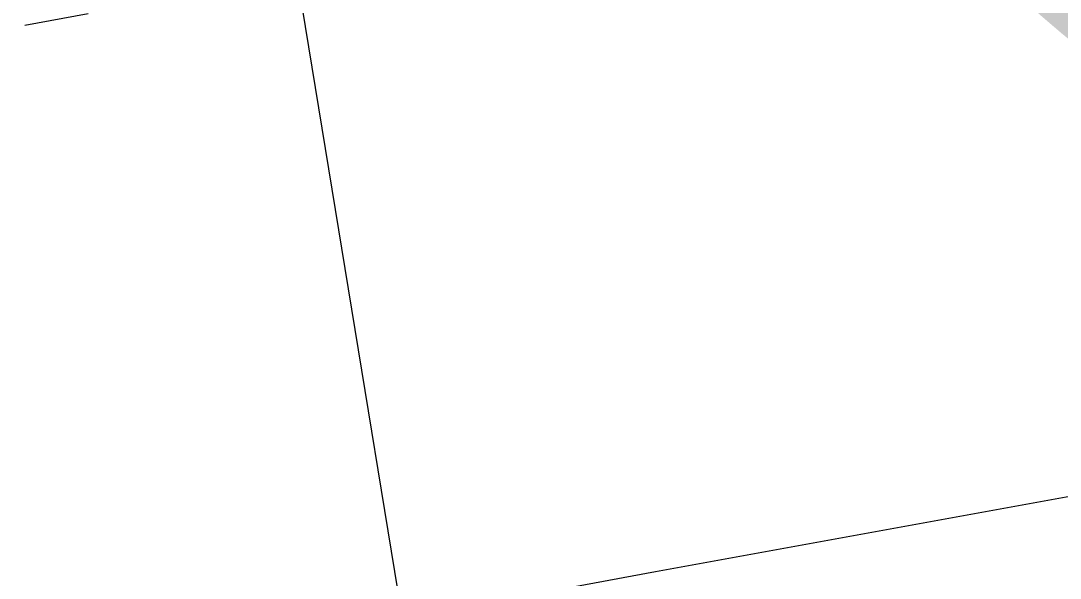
# Model space of a CAD drawing. Header units: metres. Extents: x 2 to 659295185, y -28 to 1124222152.
# Drawn here: x 655538.42 to 655546.47, y 1126448.73 to 1126453.05 of the extents above; entities that cross this region are included whole.
import ezdxf

# ---------------------------------------------------------------- set-up
doc = ezdxf.new("R2010")
doc.units = ezdxf.units.M
doc.header["$MEASUREMENT"] = 0
doc.linetypes.add('CCSM_C1_CUERPO EL$0$DASHED', pattern=[0.75, 0.5, -0.25])
doc.linetypes.add('DASHDOT', pattern=[1, 0.5, -0.25, 0, -0.25])
for name, color, linetype in [('CCSM_C1_CUERPO CK$0$A-VISTA 4', 8, 'CONTINUOUS'), ('CCSM_C1_CUERPO EL$0$A-AREAS COMERCIALES', 151, 'CONTINUOUS'), ('CCSM_C1_CUERPO EL$0$A-PROYECCIONES', 5, 'CCSM_C1_CUERPO EL$0$DASHED'), ('Numero de manzana', 6, 'CONTINUOUS')]:
    doc.layers.add(name, color=color, linetype=linetype)
doc.layers.add('LOCALES ASIGNADOS', color=41, linetype='DASHDOT', lineweight=0)
doc.styles.add('ROMAN', font='verdana.ttf')

msp = doc.modelspace()

# ---------------------------------------------------------------- hatches: boundary and pattern name
at = {"layer": 'LOCALES ASIGNADOS'}
h = msp.add_hatch(color=256, dxfattribs=at)
edge = h.paths.add_edge_path()
edge.add_line((655523.1959, 1126484.6977), (655511.4574, 1126482.7737))
edge.add_arc((492466.1192, 1099756.7687), 165221.2506, 9.306558127, 9.309002861, ccw=False)
edge.add_line((655512.5976, 1126475.8167), (655524.4397, 1126477.7575))
edge.add_arc((655211.3975, 1126425.2356), 317.4177, 9.524316, 10.79705)
h = msp.add_hatch(color=256, dxfattribs=at)
edge = h.paths.add_edge_path()
edge.add_arc((219491.1056, 1054914.3756), 441878.9229, 9.308049718, 9.309563548, ccw=False)
edge.add_line((655551.8097, 1126384.9626), (655564.5398, 1126387.0492))
edge.add_line((655564.5398, 1126387.0492), (655562.5867, 1126398.9652))
edge.add_line((655562.5867, 1126398.9652), (655552.3922, 1126397.2942))
edge.add_line((655552.3922, 1126397.2942), (655552.4569, 1126396.8995))
edge.add_line((655552.4569, 1126396.8995), (655549.9212, 1126396.4839))
h = msp.add_hatch(color=256, dxfattribs=at)
edge = h.paths.add_edge_path()
edge.add_line((655513.5683, 1126469.8955), (655525.4103, 1126471.8365))
edge.add_arc((823004.9948, 1153921.5169), 169714.1602, 189.307944851, 189.309970477)
edge.add_line((655526.3809, 1126465.9155), (655514.5388, 1126463.9745))
edge.add_line((655514.5388, 1126463.9745), (655513.5683, 1126469.8955))

# ---------------------------------------------------------------- linework, layer by layer
at = {"layer": 'CCSM_C1_CUERPO CK$0$A-VISTA 4', "lineweight": 5}
msp.add_arc((655759.3677, 1125272.1548), 1196.2927, 96.4271394, 100.4991478, dxfattribs=at)
at = {"layer": 'CCSM_C1_CUERPO EL$0$A-AREAS COMERCIALES', "lineweight": 5}
msp.add_lwpolyline([(655601.1572, 1126475.7399), (655538.5815, 1126465.4833), (655549.4499, 1126399.168)], dxfattribs=at)
at = {"layer": 'CCSM_C1_CUERPO EL$0$A-PROYECCIONES', "lineweight": 5}
msp.add_lwpolyline([(655418.2129, 1126420.7692, -0.00621), (655448.1361, 1126429.2504, -0.009224), (655497.973, 1126441.5898, -0.005832), (655529.2922, 1126448.1525), (655528.7944, 1126451.1899, -0.019472), (655624.9805, 1126465.907, -0.070715)], format="xyb", dxfattribs=at)
at = {"layer": 'Numero de manzana', "lineweight": -2}
msp.add_circle((655575.4972, 1126468.5723), 47.2457, dxfattribs=at)

# ---------------------------------------------------------------- texts
at = {"layer": 'Numero de manzana', "lineweight": -2, "style": 'ROMAN'}
msp.add_text('01', height=41.99533, rotation=3.49153, dxfattribs=at).set_placement((655537.2012, 1126449.92))

doc.saveas('drawing.dxf')
